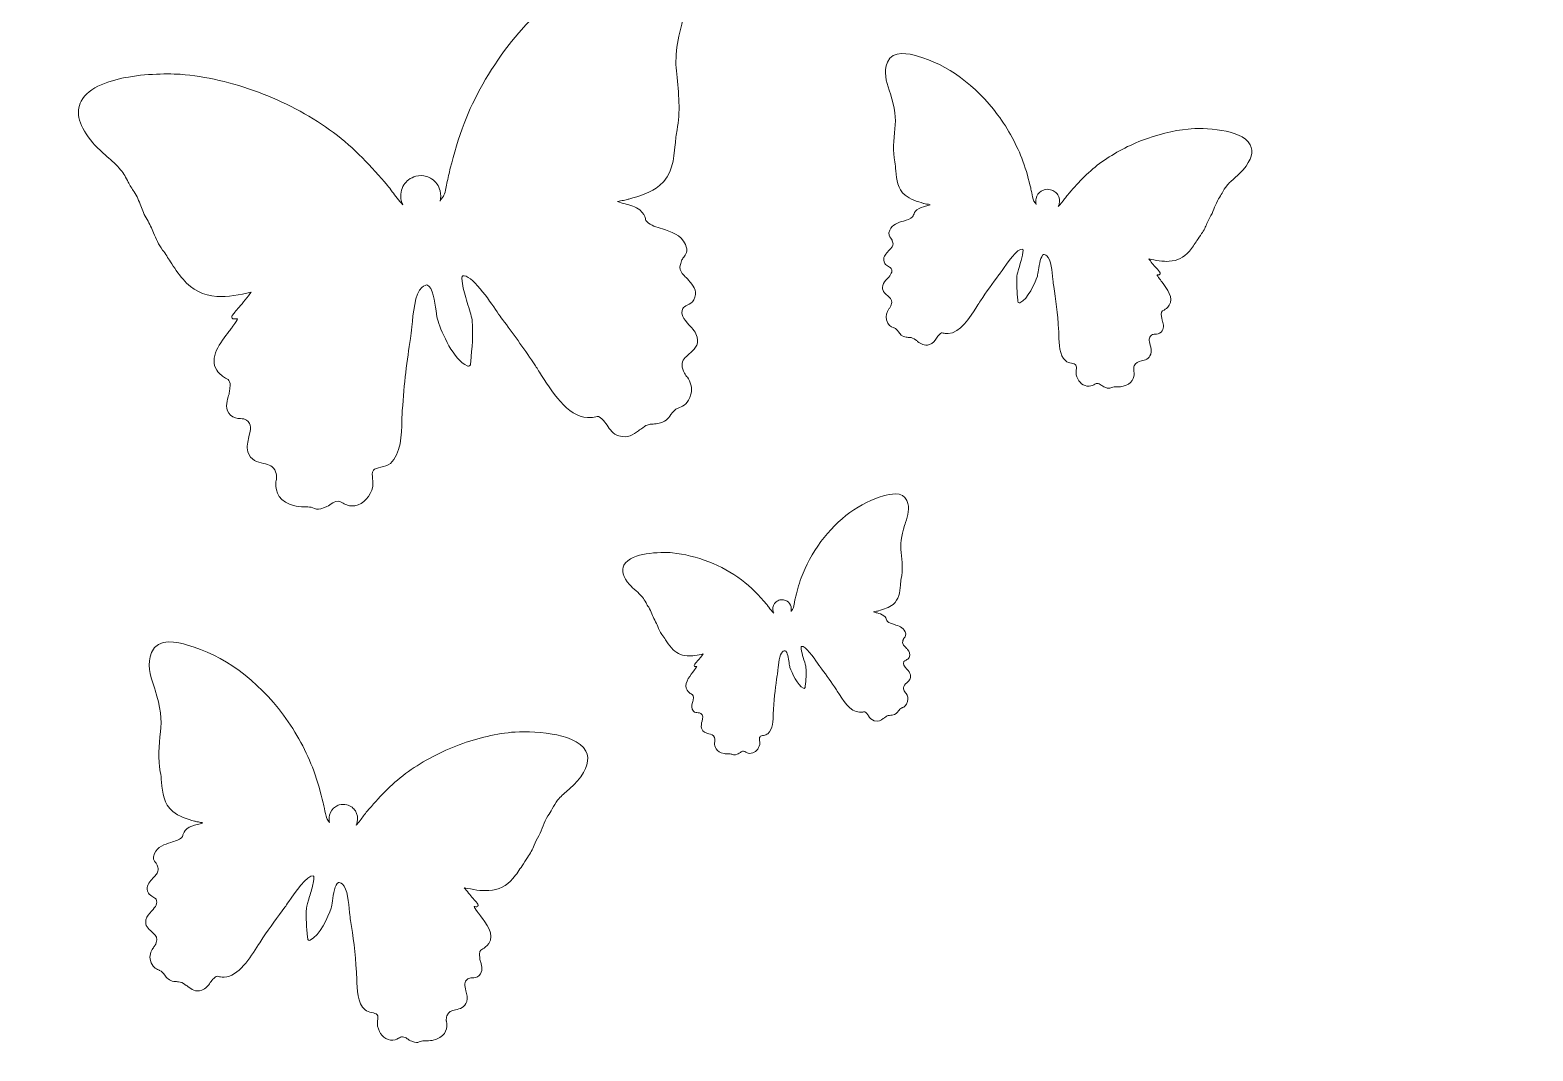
# Model space of a CAD drawing. Extents: x 245 to 764, y -945 to -55.
# Drawn here: x 567.3 to 698.2, y -834.3 to -745.4 of the extents above; entities that cross this region are included whole.
import ezdxf

# ---------------------------------------------------------------- set-up
doc = ezdxf.new("R2010")
doc.units = 0
doc.header["$MEASUREMENT"] = 0
doc.layers.add('Layer 1', color=7, linetype='Continuous', lineweight=0)

msp = doc.modelspace()

# ---------------------------------------------------------------- linework, layer by layer
at = {"layer": 'Layer 1'}
for points, knots in [([(632.82, -55.42), (632.82, -55.42), (373.36, -55.42), (373.36, -55.42), (373.36, -55.42), (244.72, -238.02), (244.72, -238.02), (244.72, -238.02), (244.72, -944.58), (244.72, -944.58), (244.72, -944.58), (764.28, -944.58), (764.28, -944.58), (764.28, -944.58), (764.28, -238.18), (764.28, -238.18), (764.28, -238.18), (632.82, -55.42), (632.82, -55.42)], [0, 0, 0, 0, 1, 1, 1, 2, 2, 2, 3, 3, 3, 4, 4, 4, 5, 5, 5, 6, 6, 6, 6]), ([(617.57, -779.82), (617.44, -779.62), (617.32, -779.44), (617.16, -779.29), (616.85, -779.01), (616.8, -779.02), (616.59, -779.07), (616.44, -779.11), (616.23, -779.16), (615.87, -779.14), (614.13, -779.06), (612.71, -776.82), (611.68, -775.18), (611.49, -774.88), (611.32, -774.6), (611.16, -774.37), (610.28, -773.07), (609.37, -771.8), (608.46, -770.6), (608.34, -770.45), (608.19, -770.22), (607.99, -769.94), (607.32, -768.94), (605.74, -766.6), (604.97, -766.81), (604.97, -766.82), (604.97, -766.82), (604.97, -766.82), (604.95, -766.84), (604.87, -767), (605.01, -767.68), (605.12, -768.17), (605.3, -768.79), (605.46, -769.33), (605.64, -769.93), (605.8, -770.45), (605.83, -770.74), (605.93, -771.87), (605.81, -773.14), (605.7, -774.26), (605.7, -774.26), (605.68, -774.47), (605.68, -774.47), (605.68, -774.52), (605.66, -774.56), (605.63, -774.6), (605.57, -774.66), (605.47, -774.68), (605.39, -774.65), (604.23, -774.11), (603.17, -771.79), (602.85, -770.75), (602.78, -770.54), (602.73, -770.22), (602.68, -769.84), (602.56, -769.07), (602.36, -767.77), (601.94, -767.61), (601.81, -767.57), (601.65, -767.64), (601.44, -767.81), (600.84, -768.33), (600.68, -770.08), (600.57, -771.24), (600.53, -771.64), (600.5, -771.99), (600.46, -772.25), (600.14, -774.13), (599.9, -776.19), (599.74, -778.53), (599.72, -778.77), (599.71, -779.04), (599.71, -779.34), (599.67, -780.67), (599.63, -782.33), (598.7, -783.14), (598.48, -783.33), (598.17, -783.4), (597.87, -783.47), (597.6, -783.53), (597.32, -783.6), (597.22, -783.73), (597.09, -783.92), (597.12, -784.19), (597.15, -784.48), (597.18, -784.7), (597.21, -784.93), (597.16, -785.15), (596.98, -786.03), (596.38, -786.67), (595.6, -786.82), (595.15, -786.91), (594.84, -786.74), (594.59, -786.6), (594.43, -786.51), (594.29, -786.43), (594.14, -786.43), (593.86, -786.44), (593.73, -786.53), (593.54, -786.66), (593.41, -786.76), (593.23, -786.88), (592.97, -786.98), (592.46, -787.17), (592.34, -787.16), (592.09, -787.05), (592.09, -787.05), (592.09, -787.05), (592.09, -787.05), (591.9, -786.97), (591.7, -786.92), (591.5, -786.93), (591.11, -786.94), (590.78, -786.91), (590.49, -786.86), (588.92, -786.58), (588.71, -785.52), (588.72, -784.91), (588.73, -784.67), (588.78, -784.5), (588.78, -784.49), (588.78, -784.49), (588.78, -784.48), (588.78, -784.48), (588.79, -784.27), (588.76, -784.07), (588.7, -783.87), (588.53, -783.35), (588.12, -783.25), (587.64, -783.14), (587.12, -783.02), (586.53, -782.88), (586.29, -782.12), (586.16, -781.68), (586.27, -781.24), (586.38, -780.81), (586.55, -780.15), (586.63, -779.73), (586.16, -779.36), (586.03, -779.26), (585.85, -779.25), (585.63, -779.23), (585.35, -779.22), (585.04, -779.2), (584.78, -778.94), (584.26, -778.44), (584.43, -777.83), (584.58, -777.34), (584.62, -777.18), (584.67, -777.03), (584.69, -776.88), (584.83, -775.98), (584.68, -775.9), (584.35, -775.7), (584.12, -775.57), (583.85, -775.41), (583.58, -775.02), (582.85, -773.98), (583.92, -772.57), (584.64, -771.64), (584.72, -771.52), (584.81, -771.42), (584.88, -771.32), (584.9, -771.28), (584.94, -771.24), (584.98, -771.19), (585.23, -770.86), (585.36, -770.65), (585.38, -770.55), (585.34, -770.54), (585.27, -770.54), (585.13, -770.56), (585.08, -770.57), (585.03, -770.56), (584.98, -770.54), (584.88, -770.47), (584.86, -770.34), (584.93, -770.25), (585.02, -770.11), (585.24, -769.85), (585.53, -769.52), (585.81, -769.19), (586.32, -768.6), (586.58, -768.23), (585.56, -768.46), (584.52, -768.65), (583.58, -768.59), (582.4, -768.51), (581.46, -768.04), (580.64, -767.1), (580.21, -766.61), (579.87, -766.08), (579.54, -765.57), (579.33, -765.24), (579.11, -764.89), (578.86, -764.56), (578.5, -764.07), (578.28, -763.56), (578.07, -763.07), (577.91, -762.69), (577.74, -762.29), (577.51, -761.91), (577.26, -761.5), (577.1, -761.1), (576.96, -760.71), (576.79, -760.28), (576.64, -759.87), (576.37, -759.48), (576.18, -759.21), (576.02, -758.92), (575.87, -758.64), (575.66, -758.25), (575.47, -757.89), (575.2, -757.57), (574.85, -757.15), (574.42, -756.77), (574.01, -756.41), (573.59, -756.04), (573.15, -755.66), (572.79, -755.22), (571.58, -753.8), (571.24, -752.58), (571.76, -751.59), (572.42, -750.33), (574.37, -749.75), (575.88, -749.49), (577.77, -749.17), (579.72, -749.18), (580.83, -749.29), (583.03, -749.51), (585.38, -750.09), (587.62, -750.97), (589.83, -751.84), (591.95, -753), (593.75, -754.33), (595.55, -755.66), (597.07, -757.33), (598.45, -758.93), (598.57, -759.06), (598.71, -759.26), (598.87, -759.48), (599.12, -759.82), (599.45, -760.27), (599.79, -760.61), (599.73, -760.5), (599.68, -760.37), (599.65, -760.24), (599.53, -759.76), (599.63, -759.27), (599.88, -758.88), (599.99, -758.71), (600.12, -758.56), (600.28, -758.44), (600.47, -758.3), (600.69, -758.19), (600.93, -758.13), (601.24, -758.05), (601.55, -758.07), (601.84, -758.15), (602, -758.2), (602.15, -758.27), (602.29, -758.36), (602.65, -758.59), (602.93, -758.96), (603.04, -759.41), (603.11, -759.71), (603.1, -760.01), (603.03, -760.29), (603.17, -760.09), (603.32, -759.87), (603.37, -759.79), (603.5, -759.42), (603.58, -759), (603.66, -758.59), (603.71, -758.36), (603.76, -758.12), (603.81, -757.88), (604.1, -756.71), (604.47, -755.32), (604.95, -753.99), (605.8, -751.65), (607.05, -749.36), (608.65, -747.19), (611.79, -742.94), (616.05, -739.82), (620.36, -738.64), (621.52, -738.32), (623.94, -737.66), (624.74, -739.54), (625.34, -740.95), (624.9, -742.32), (624.47, -743.63), (624.41, -743.8), (624.36, -743.97), (624.3, -744.14), (623.67, -746.16), (623.46, -747.78), (623.64, -749.24), (623.83, -750.86), (623.97, -752.57), (623.67, -754.09), (623.59, -754.5), (623.55, -754.92), (623.51, -755.38), (623.39, -756.67), (623.26, -758.02), (622.15, -758.95), (621.44, -759.55), (620.35, -759.87), (619.48, -760.12), (619.48, -760.12), (619.41, -760.14), (619.41, -760.14), (619.3, -760.18), (619.16, -760.2), (619.02, -760.23), (618.85, -760.26), (618.65, -760.29), (618.49, -760.34), (618.7, -760.43), (618.93, -760.48), (619.16, -760.54), (619.59, -760.65), (620.04, -760.76), (620.43, -761.07), (620.77, -761.35), (620.85, -761.61), (620.91, -761.81), (620.95, -761.94), (620.97, -762.03), (621.06, -762.11), (621.39, -762.41), (621.88, -762.56), (622.39, -762.72), (623.15, -762.95), (624.01, -763.22), (624.4, -764.07), (624.66, -764.66), (624.43, -764.95), (624.25, -765.19), (624.16, -765.29), (624.09, -765.38), (624.06, -765.5), (624.04, -765.59), (624.02, -765.66), (623.99, -765.73), (623.91, -765.96), (623.86, -766.11), (624.06, -766.49), (624.14, -766.63), (624.26, -766.75), (624.39, -766.88), (624.49, -766.97), (624.59, -767.07), (624.68, -767.19), (624.73, -767.25), (624.78, -767.32), (624.83, -767.38), (625.16, -767.79), (625.5, -768.22), (625.12, -768.9), (625, -769.13), (624.77, -769.25), (624.56, -769.36), (624.4, -769.45), (624.24, -769.54), (624.19, -769.65), (623.93, -770.16), (624.22, -770.53), (624.73, -771.09), (625.02, -771.41), (625.33, -771.74), (625.42, -772.14), (625.59, -772.88), (625.13, -773.26), (624.73, -773.6), (624.39, -773.89), (624.09, -774.14), (624.11, -774.59), (624.12, -774.82), (624.19, -775.06), (624.33, -775.29), (624.33, -775.29), (624.33, -775.29), (624.33, -775.29), (624.4, -775.41), (624.48, -775.53), (624.58, -775.64), (624.8, -775.99), (625.05, -776.56), (624.88, -777.12), (624.65, -777.92), (624.22, -778.15), (623.89, -778.27), (623.89, -778.27), (623.89, -778.27), (623.89, -778.27), (623.84, -778.28), (623.8, -778.3), (623.76, -778.32), (623.76, -778.32), (623.76, -778.32), (623.76, -778.32), (623.48, -778.44), (623.32, -778.65), (623.14, -778.89), (622.9, -779.21), (622.62, -779.58), (622, -779.66), (621.77, -779.69), (621.61, -779.71), (621.47, -779.72), (621.09, -779.75), (621.08, -779.75), (620.51, -780.16), (620.44, -780.2), (620.38, -780.25), (620.32, -780.29), (619.84, -780.65), (619.39, -780.98), (618.61, -780.74), (618.08, -780.58), (617.81, -780.17), (617.57, -779.82)], [0, 0, 0, 0, 1, 1, 1, 2, 2, 2, 3, 3, 3, 4, 4, 4, 5, 5, 5, 6, 6, 6, 7, 7, 7, 8, 8, 8, 9, 9, 9, 10, 10, 10, 11, 11, 11, 12, 12, 12, 13, 13, 13, 14, 14, 14, 15, 15, 15, 16, 16, 16, 17, 17, 17, 18, 18, 18, 19, 19, 19, 20, 20, 20, 21, 21, 21, 22, 22, 22, 23, 23, 23, 24, 24, 24, 25, 25, 25, 26, 26, 26, 27, 27, 27, 28, 28, 28, 29, 29, 29, 30, 30, 30, 31, 31, 31, 32, 32, 32, 33, 33, 33, 34, 34, 34, 35, 35, 35, 36, 36, 36, 37, 37, 37, 38, 38, 38, 39, 39, 39, 40, 40, 40, 41, 41, 41, 42, 42, 42, 43, 43, 43, 44, 44, 44, 45, 45, 45, 46, 46, 46, 47, 47, 47, 48, 48, 48, 49, 49, 49, 50, 50, 50, 51, 51, 51, 52, 52, 52, 53, 53, 53, 54, 54, 54, 55, 55, 55, 56, 56, 56, 57, 57, 57, 58, 58, 58, 59, 59, 59, 60, 60, 60, 61, 61, 61, 62, 62, 62, 63, 63, 63, 64, 64, 64, 65, 65, 65, 66, 66, 66, 67, 67, 67, 68, 68, 68, 69, 69, 69, 70, 70, 70, 71, 71, 71, 72, 72, 72, 73, 73, 73, 74, 74, 74, 75, 75, 75, 76, 76, 76, 77, 77, 77, 78, 78, 78, 79, 79, 79, 80, 80, 80, 81, 81, 81, 82, 82, 82, 83, 83, 83, 84, 84, 84, 85, 85, 85, 86, 86, 86, 87, 87, 87, 88, 88, 88, 89, 89, 89, 90, 90, 90, 91, 91, 91, 92, 92, 92, 93, 93, 93, 94, 94, 94, 95, 95, 95, 96, 96, 96, 97, 97, 97, 98, 98, 98, 99, 99, 99, 100, 100, 100, 101, 101, 101, 102, 102, 102, 103, 103, 103, 104, 104, 104, 105, 105, 105, 106, 106, 106, 107, 107, 107, 108, 108, 108, 109, 109, 109, 110, 110, 110, 111, 111, 111, 112, 112, 112, 113, 113, 113, 114, 114, 114, 115, 115, 115, 116, 116, 116, 117, 117, 117, 118, 118, 118, 119, 119, 119, 120, 120, 120, 121, 121, 121, 122, 122, 122, 123, 123, 123, 124, 124, 124, 125, 125, 125, 126, 126, 126, 127, 127, 127, 128, 128, 128, 129, 129, 129, 130, 130, 130, 131, 131, 131, 132, 132, 132, 133, 133, 133, 134, 134, 134, 135, 135, 135, 136, 136, 136, 137, 137, 137, 138, 138, 138, 139, 139, 139, 140, 140, 140, 141, 141, 141, 141]), ([(672.99, -757.56), (672.77, -757.82), (672.51, -758.05), (672.26, -758.27), (672.01, -758.49), (671.76, -758.71), (671.55, -758.96), (671.39, -759.15), (671.27, -759.37), (671.15, -759.6), (671.06, -759.76), (670.96, -759.94), (670.85, -760.1), (670.69, -760.34), (670.6, -760.58), (670.5, -760.83), (670.41, -761.07), (670.32, -761.31), (670.17, -761.55), (670.03, -761.78), (669.93, -762.02), (669.83, -762.24), (669.71, -762.54), (669.58, -762.84), (669.37, -763.13), (669.22, -763.33), (669.09, -763.54), (668.96, -763.73), (668.76, -764.04), (668.56, -764.35), (668.3, -764.65), (667.81, -765.21), (667.25, -765.49), (666.55, -765.54), (665.99, -765.57), (665.37, -765.46), (664.76, -765.32), (664.92, -765.54), (665.22, -765.9), (665.39, -766.09), (665.56, -766.29), (665.69, -766.44), (665.75, -766.53), (665.78, -766.58), (665.77, -766.66), (665.71, -766.7), (665.69, -766.71), (665.66, -766.72), (665.63, -766.71), (665.54, -766.7), (665.5, -766.7), (665.48, -766.71), (665.49, -766.76), (665.57, -766.89), (665.72, -767.08), (665.74, -767.11), (665.76, -767.14), (665.78, -767.16), (665.82, -767.22), (665.87, -767.29), (665.92, -767.35), (666.34, -767.91), (666.98, -768.75), (666.55, -769.37), (666.39, -769.61), (666.22, -769.7), (666.09, -769.78), (665.89, -769.89), (665.8, -769.95), (665.89, -770.48), (665.9, -770.57), (665.93, -770.66), (665.96, -770.76), (666.04, -771.05), (666.14, -771.41), (665.83, -771.71), (665.68, -771.86), (665.49, -771.87), (665.32, -771.88), (665.2, -771.89), (665.09, -771.9), (665.01, -771.96), (664.73, -772.18), (664.78, -772.43), (664.88, -772.83), (664.95, -773.08), (665.01, -773.35), (664.93, -773.61), (664.79, -774.06), (664.44, -774.14), (664.13, -774.21), (663.84, -774.28), (663.6, -774.34), (663.49, -774.65), (663.46, -774.77), (663.44, -774.89), (663.45, -775.02), (663.45, -775.02), (663.45, -775.02), (663.45, -775.02), (663.45, -775.02), (663.48, -775.13), (663.48, -775.27), (663.49, -775.63), (663.37, -776.27), (662.43, -776.43), (662.25, -776.47), (662.06, -776.48), (661.83, -776.48), (661.7, -776.47), (661.58, -776.5), (661.47, -776.55), (661.47, -776.55), (661.47, -776.55), (661.47, -776.55), (661.32, -776.62), (661.25, -776.62), (660.95, -776.51), (660.79, -776.45), (660.69, -776.37), (660.61, -776.32), (660.49, -776.24), (660.42, -776.18), (660.25, -776.18), (660.16, -776.18), (660.08, -776.23), (659.98, -776.28), (659.83, -776.36), (659.65, -776.46), (659.38, -776.41), (658.91, -776.32), (658.56, -775.94), (658.45, -775.41), (658.42, -775.28), (658.44, -775.15), (658.45, -775.01), (658.47, -774.84), (658.49, -774.68), (658.41, -774.57), (658.35, -774.49), (658.18, -774.45), (658.02, -774.41), (657.84, -774.37), (657.66, -774.33), (657.53, -774.21), (656.97, -773.73), (656.95, -772.74), (656.93, -771.95), (656.92, -771.77), (656.92, -771.61), (656.91, -771.47), (656.81, -770.07), (656.67, -768.84), (656.48, -767.72), (656.46, -767.56), (656.44, -767.36), (656.41, -767.12), (656.35, -766.43), (656.25, -765.38), (655.89, -765.07), (655.77, -764.97), (655.67, -764.93), (655.6, -764.95), (655.35, -765.05), (655.23, -765.82), (655.16, -766.28), (655.12, -766.51), (655.09, -766.7), (655.06, -766.82), (654.86, -767.44), (654.23, -768.83), (653.54, -769.15), (653.49, -769.17), (653.43, -769.16), (653.4, -769.12), (653.38, -769.1), (653.37, -769.07), (653.37, -769.05), (653.37, -769.05), (653.35, -768.92), (653.35, -768.92), (653.29, -768.25), (653.22, -767.49), (653.28, -766.82), (653.29, -766.65), (653.39, -766.34), (653.5, -765.98), (653.59, -765.65), (653.7, -765.29), (653.76, -764.99), (653.85, -764.58), (653.8, -764.49), (653.79, -764.48), (653.79, -764.48), (653.79, -764.48), (653.79, -764.48), (653.33, -764.35), (652.39, -765.74), (651.99, -766.34), (651.87, -766.51), (651.78, -766.64), (651.71, -766.73), (651.17, -767.45), (650.62, -768.21), (650.1, -768.98), (650, -769.12), (649.9, -769.29), (649.79, -769.46), (649.17, -770.44), (648.33, -771.78), (647.29, -771.83), (647.07, -771.84), (646.95, -771.81), (646.86, -771.79), (646.73, -771.76), (646.7, -771.75), (646.52, -771.92), (646.42, -772.01), (646.35, -772.12), (646.27, -772.23), (646.13, -772.45), (645.97, -772.69), (645.65, -772.79), (645.19, -772.93), (644.92, -772.73), (644.63, -772.52), (644.6, -772.49), (644.56, -772.46), (644.52, -772.44), (644.18, -772.19), (644.17, -772.19), (643.94, -772.17), (643.87, -772.17), (643.77, -772.16), (643.63, -772.14), (643.26, -772.09), (643.1, -771.87), (642.95, -771.68), (642.84, -771.54), (642.75, -771.41), (642.58, -771.34), (642.58, -771.34), (642.58, -771.34), (642.58, -771.34), (642.56, -771.33), (642.53, -771.32), (642.5, -771.31), (642.5, -771.31), (642.5, -771.31), (642.5, -771.31), (642.31, -771.24), (642.05, -771.1), (641.91, -770.63), (641.81, -770.29), (641.96, -769.95), (642.09, -769.74), (642.15, -769.67), (642.2, -769.6), (642.24, -769.54), (642.24, -769.54), (642.24, -769.53), (642.24, -769.53), (642.32, -769.39), (642.37, -769.25), (642.37, -769.12), (642.38, -768.85), (642.21, -768.7), (642, -768.53), (641.76, -768.32), (641.49, -768.1), (641.59, -767.65), (641.65, -767.42), (641.83, -767.22), (642, -767.03), (642.3, -766.69), (642.48, -766.47), (642.33, -766.17), (642.29, -766.1), (642.2, -766.05), (642.1, -766), (641.98, -765.93), (641.84, -765.86), (641.77, -765.72), (641.54, -765.32), (641.75, -765.06), (641.94, -764.81), (641.97, -764.78), (642, -764.74), (642.03, -764.7), (642.08, -764.63), (642.14, -764.57), (642.2, -764.51), (642.28, -764.44), (642.36, -764.36), (642.4, -764.28), (642.52, -764.06), (642.49, -763.97), (642.44, -763.83), (642.43, -763.79), (642.41, -763.74), (642.4, -763.69), (642.38, -763.62), (642.34, -763.57), (642.29, -763.51), (642.18, -763.37), (642.04, -763.19), (642.2, -762.84), (642.43, -762.33), (642.94, -762.17), (643.4, -762.03), (643.7, -761.94), (643.99, -761.85), (644.19, -761.67), (644.24, -761.62), (644.26, -761.57), (644.28, -761.49), (644.32, -761.37), (644.36, -761.22), (644.57, -761.05), (644.8, -760.86), (645.07, -760.8), (645.32, -760.73), (645.46, -760.7), (645.6, -760.67), (645.72, -760.61), (645.63, -760.58), (645.51, -760.56), (645.41, -760.55), (645.32, -760.53), (645.24, -760.52), (645.17, -760.5), (645.17, -760.5), (645.13, -760.49), (645.13, -760.49), (644.61, -760.33), (643.97, -760.14), (643.54, -759.78), (642.88, -759.23), (642.8, -758.43), (642.73, -757.65), (642.7, -757.38), (642.68, -757.13), (642.63, -756.88), (642.45, -755.98), (642.54, -754.96), (642.65, -753.99), (642.76, -753.12), (642.63, -752.16), (642.26, -750.95), (642.23, -750.85), (642.19, -750.75), (642.16, -750.65), (641.9, -749.86), (641.64, -749.05), (642, -748.2), (642.47, -747.08), (643.92, -747.48), (644.61, -747.67), (647.18, -748.38), (649.72, -750.23), (651.6, -752.77), (652.55, -754.07), (653.29, -755.43), (653.8, -756.83), (654.09, -757.62), (654.31, -758.45), (654.48, -759.15), (654.51, -759.29), (654.54, -759.43), (654.57, -759.57), (654.62, -759.81), (654.67, -760.06), (654.75, -760.29), (654.77, -760.33), (654.86, -760.46), (654.95, -760.58), (654.9, -760.42), (654.9, -760.24), (654.94, -760.06), (655.01, -759.79), (655.17, -759.57), (655.39, -759.43), (655.47, -759.38), (655.56, -759.34), (655.66, -759.31), (655.83, -759.26), (656.02, -759.25), (656.2, -759.3), (656.35, -759.33), (656.47, -759.4), (656.59, -759.48), (656.68, -759.55), (656.76, -759.64), (656.83, -759.74), (656.98, -759.98), (657.03, -760.27), (656.96, -760.56), (656.94, -760.63), (656.92, -760.71), (656.88, -760.78), (657.08, -760.57), (657.28, -760.3), (657.43, -760.1), (657.52, -759.97), (657.61, -759.85), (657.68, -759.77), (658.5, -758.82), (659.41, -757.82), (660.48, -757.03), (661.56, -756.23), (662.82, -755.54), (664.14, -755.02), (665.47, -754.5), (666.87, -754.16), (668.19, -754.02), (668.85, -753.96), (670.02, -753.95), (671.14, -754.14), (672.05, -754.3), (673.21, -754.64), (673.6, -755.39), (673.91, -755.98), (673.71, -756.71), (672.99, -757.56)], [0, 0, 0, 0, 1, 1, 1, 2, 2, 2, 3, 3, 3, 4, 4, 4, 5, 5, 5, 6, 6, 6, 7, 7, 7, 8, 8, 8, 9, 9, 9, 10, 10, 10, 11, 11, 11, 12, 12, 12, 13, 13, 13, 14, 14, 14, 15, 15, 15, 16, 16, 16, 17, 17, 17, 18, 18, 18, 19, 19, 19, 20, 20, 20, 21, 21, 21, 22, 22, 22, 23, 23, 23, 24, 24, 24, 25, 25, 25, 26, 26, 26, 27, 27, 27, 28, 28, 28, 29, 29, 29, 30, 30, 30, 31, 31, 31, 32, 32, 32, 33, 33, 33, 34, 34, 34, 35, 35, 35, 36, 36, 36, 37, 37, 37, 38, 38, 38, 39, 39, 39, 40, 40, 40, 41, 41, 41, 42, 42, 42, 43, 43, 43, 44, 44, 44, 45, 45, 45, 46, 46, 46, 47, 47, 47, 48, 48, 48, 49, 49, 49, 50, 50, 50, 51, 51, 51, 52, 52, 52, 53, 53, 53, 54, 54, 54, 55, 55, 55, 56, 56, 56, 57, 57, 57, 58, 58, 58, 59, 59, 59, 60, 60, 60, 61, 61, 61, 62, 62, 62, 63, 63, 63, 64, 64, 64, 65, 65, 65, 66, 66, 66, 67, 67, 67, 68, 68, 68, 69, 69, 69, 70, 70, 70, 71, 71, 71, 72, 72, 72, 73, 73, 73, 74, 74, 74, 75, 75, 75, 76, 76, 76, 77, 77, 77, 78, 78, 78, 79, 79, 79, 80, 80, 80, 81, 81, 81, 82, 82, 82, 83, 83, 83, 84, 84, 84, 85, 85, 85, 86, 86, 86, 87, 87, 87, 88, 88, 88, 89, 89, 89, 90, 90, 90, 91, 91, 91, 92, 92, 92, 93, 93, 93, 94, 94, 94, 95, 95, 95, 96, 96, 96, 97, 97, 97, 98, 98, 98, 99, 99, 99, 100, 100, 100, 101, 101, 101, 102, 102, 102, 103, 103, 103, 104, 104, 104, 105, 105, 105, 106, 106, 106, 107, 107, 107, 108, 108, 108, 109, 109, 109, 110, 110, 110, 111, 111, 111, 112, 112, 112, 113, 113, 113, 114, 114, 114, 115, 115, 115, 116, 116, 116, 117, 117, 117, 118, 118, 118, 119, 119, 119, 120, 120, 120, 121, 121, 121, 122, 122, 122, 123, 123, 123, 124, 124, 124, 125, 125, 125, 126, 126, 126, 127, 127, 127, 128, 128, 128, 129, 129, 129, 130, 130, 130, 131, 131, 131, 132, 132, 132, 133, 133, 133, 134, 134, 134, 135, 135, 135, 136, 136, 136, 137, 137, 137, 138, 138, 138, 139, 139, 139, 140, 140, 140, 141, 141, 141, 141]), ([(643.69, -802.23), (643.53, -802.37), (643.4, -802.48), (643.4, -802.69), (643.41, -802.8), (643.44, -802.91), (643.51, -803.02), (643.51, -803.02), (643.51, -803.02), (643.51, -803.02), (643.54, -803.07), (643.58, -803.13), (643.63, -803.18), (643.73, -803.34), (643.84, -803.61), (643.76, -803.87), (643.66, -804.24), (643.46, -804.35), (643.3, -804.4), (643.3, -804.4), (643.3, -804.4), (643.3, -804.4), (643.28, -804.41), (643.26, -804.42), (643.24, -804.43), (643.24, -804.43), (643.24, -804.43), (643.24, -804.43), (643.11, -804.48), (643.04, -804.58), (642.95, -804.69), (642.84, -804.84), (642.71, -805.01), (642.42, -805.05), (642.32, -805.07), (642.24, -805.07), (642.18, -805.08), (642, -805.09), (642, -805.09), (641.73, -805.28), (641.7, -805.3), (641.67, -805.32), (641.64, -805.34), (641.42, -805.51), (641.21, -805.67), (640.85, -805.55), (640.6, -805.48), (640.47, -805.29), (640.36, -805.12), (640.3, -805.03), (640.25, -804.95), (640.17, -804.88), (640.03, -804.75), (640, -804.75), (639.91, -804.77), (639.84, -804.79), (639.74, -804.82), (639.57, -804.81), (638.76, -804.77), (638.1, -803.73), (637.62, -802.96), (637.54, -802.83), (637.45, -802.7), (637.38, -802.59), (636.97, -801.98), (636.55, -801.39), (636.12, -800.83), (636.07, -800.77), (636, -800.66), (635.91, -800.53), (635.59, -800.06), (634.86, -798.98), (634.5, -799.07), (634.5, -799.07), (634.5, -799.08), (634.5, -799.08), (634.49, -799.09), (634.46, -799.16), (634.52, -799.48), (634.57, -799.71), (634.65, -799.99), (634.73, -800.24), (634.82, -800.52), (634.89, -800.77), (634.9, -800.9), (634.95, -801.43), (634.89, -802.02), (634.84, -802.54), (634.84, -802.54), (634.83, -802.64), (634.83, -802.64), (634.83, -802.66), (634.82, -802.68), (634.81, -802.69), (634.78, -802.73), (634.73, -802.73), (634.7, -802.72), (634.15, -802.47), (633.67, -801.39), (633.51, -800.9), (633.48, -800.81), (633.46, -800.66), (633.43, -800.48), (633.38, -800.12), (633.29, -799.52), (633.09, -799.45), (633.03, -799.43), (632.96, -799.46), (632.86, -799.54), (632.58, -799.78), (632.51, -800.6), (632.46, -801.13), (632.44, -801.32), (632.42, -801.48), (632.4, -801.6), (632.25, -802.48), (632.14, -803.43), (632.07, -804.53), (632.06, -804.63), (632.06, -804.76), (632.05, -804.9), (632.04, -805.52), (632.02, -806.29), (631.59, -806.67), (631.48, -806.76), (631.34, -806.79), (631.2, -806.82), (631.07, -806.85), (630.94, -806.88), (630.9, -806.94), (630.83, -807.03), (630.85, -807.16), (630.86, -807.29), (630.88, -807.39), (630.89, -807.5), (630.87, -807.6), (630.78, -808.01), (630.51, -808.31), (630.14, -808.38), (629.94, -808.42), (629.79, -808.34), (629.67, -808.28), (629.6, -808.24), (629.53, -808.2), (629.46, -808.2), (629.33, -808.2), (629.27, -808.24), (629.19, -808.31), (629.12, -808.35), (629.04, -808.41), (628.92, -808.46), (628.68, -808.54), (628.63, -808.54), (628.51, -808.49), (628.51, -808.49), (628.51, -808.49), (628.51, -808.49), (628.42, -808.45), (628.33, -808.43), (628.24, -808.43), (628.06, -808.44), (627.9, -808.42), (627.77, -808.4), (627.03, -808.27), (626.94, -807.78), (626.94, -807.49), (626.95, -807.38), (626.97, -807.3), (626.97, -807.29), (626.97, -807.29), (626.97, -807.29), (626.97, -807.29), (626.97, -807.19), (626.96, -807.1), (626.93, -807.01), (626.85, -806.77), (626.66, -806.72), (626.44, -806.67), (626.2, -806.61), (625.92, -806.55), (625.81, -806.2), (625.75, -805.99), (625.8, -805.78), (625.85, -805.58), (625.93, -805.28), (625.97, -805.08), (625.75, -804.91), (625.69, -804.86), (625.6, -804.86), (625.51, -804.85), (625.38, -804.84), (625.23, -804.83), (625.11, -804.72), (624.87, -804.48), (624.95, -804.2), (625.01, -803.97), (625.04, -803.9), (625.06, -803.83), (625.07, -803.76), (625.13, -803.34), (625.06, -803.3), (624.91, -803.21), (624.8, -803.15), (624.67, -803.07), (624.55, -802.89), (624.21, -802.41), (624.71, -801.75), (625.04, -801.32), (625.08, -801.27), (625.12, -801.21), (625.15, -801.17), (625.17, -801.15), (625.18, -801.13), (625.2, -801.11), (625.32, -800.96), (625.38, -800.86), (625.39, -800.81), (625.37, -800.81), (625.34, -800.81), (625.27, -800.82), (625.25, -800.82), (625.22, -800.82), (625.2, -800.81), (625.16, -800.77), (625.15, -800.71), (625.18, -800.67), (625.22, -800.61), (625.33, -800.49), (625.46, -800.33), (625.59, -800.18), (625.83, -799.91), (625.94, -799.73), (625.47, -799.84), (624.99, -799.93), (624.55, -799.9), (624, -799.86), (623.57, -799.64), (623.18, -799.21), (622.98, -798.98), (622.82, -798.73), (622.67, -798.5), (622.57, -798.34), (622.47, -798.18), (622.35, -798.03), (622.19, -797.8), (622.09, -797.56), (621.99, -797.33), (621.91, -797.16), (621.83, -796.97), (621.73, -796.79), (621.61, -796.6), (621.54, -796.42), (621.47, -796.23), (621.39, -796.03), (621.32, -795.85), (621.2, -795.66), (621.11, -795.54), (621.04, -795.4), (620.97, -795.27), (620.87, -795.09), (620.78, -794.92), (620.65, -794.77), (620.49, -794.58), (620.29, -794.4), (620.1, -794.23), (619.9, -794.06), (619.7, -793.88), (619.53, -793.68), (618.97, -793.02), (618.81, -792.45), (619.05, -791.99), (619.36, -791.41), (620.26, -791.14), (620.97, -791.02), (621.85, -790.87), (622.76, -790.87), (623.27, -790.92), (624.3, -791.03), (625.39, -791.3), (626.43, -791.7), (627.46, -792.11), (628.44, -792.65), (629.28, -793.27), (630.12, -793.89), (630.83, -794.66), (631.47, -795.4), (631.52, -795.47), (631.59, -795.56), (631.67, -795.66), (631.78, -795.82), (631.93, -796.03), (632.09, -796.19), (632.06, -796.14), (632.04, -796.08), (632.03, -796.02), (631.97, -795.79), (632.02, -795.56), (632.13, -795.38), (632.18, -795.31), (632.25, -795.24), (632.32, -795.18), (632.41, -795.11), (632.51, -795.06), (632.62, -795.03), (632.77, -795), (632.91, -795), (633.04, -795.04), (633.12, -795.07), (633.19, -795.1), (633.25, -795.14), (633.42, -795.25), (633.55, -795.42), (633.6, -795.63), (633.64, -795.77), (633.63, -795.91), (633.6, -796.04), (633.67, -795.94), (633.74, -795.84), (633.76, -795.81), (633.82, -795.63), (633.86, -795.44), (633.89, -795.25), (633.91, -795.14), (633.94, -795.03), (633.96, -794.92), (634.1, -794.37), (634.27, -793.73), (634.49, -793.11), (634.89, -792.02), (635.47, -790.96), (636.21, -789.95), (637.67, -787.97), (639.66, -786.52), (641.66, -785.97), (642.2, -785.82), (643.33, -785.51), (643.7, -786.38), (643.98, -787.04), (643.77, -787.68), (643.57, -788.29), (643.55, -788.37), (643.52, -788.45), (643.49, -788.53), (643.2, -789.47), (643.1, -790.22), (643.18, -790.9), (643.28, -791.65), (643.34, -792.45), (643.2, -793.15), (643.16, -793.34), (643.15, -793.54), (643.13, -793.75), (643.07, -794.36), (643.01, -794.98), (642.49, -795.42), (642.16, -795.7), (641.66, -795.84), (641.25, -795.96), (641.25, -795.96), (641.22, -795.97), (641.22, -795.97), (641.17, -795.99), (641.1, -796), (641.04, -796.01), (640.96, -796.02), (640.87, -796.04), (640.79, -796.06), (640.89, -796.1), (640.99, -796.13), (641.1, -796.16), (641.3, -796.21), (641.51, -796.26), (641.69, -796.4), (641.85, -796.53), (641.89, -796.65), (641.92, -796.75), (641.93, -796.81), (641.95, -796.85), (641.99, -796.89), (642.14, -797.03), (642.37, -797.1), (642.6, -797.17), (642.96, -797.28), (643.36, -797.4), (643.54, -797.8), (643.66, -798.07), (643.55, -798.21), (643.47, -798.32), (643.43, -798.37), (643.4, -798.41), (643.38, -798.46), (643.37, -798.5), (643.36, -798.54), (643.35, -798.57), (643.31, -798.68), (643.29, -798.75), (643.38, -798.92), (643.42, -798.99), (643.47, -799.04), (643.54, -799.1), (643.58, -799.15), (643.63, -799.2), (643.67, -799.25), (643.69, -799.28), (643.72, -799.31), (643.74, -799.34), (643.89, -799.53), (644.05, -799.73), (643.88, -800.04), (643.82, -800.15), (643.71, -800.21), (643.62, -800.26), (643.54, -800.3), (643.47, -800.34), (643.44, -800.39), (643.32, -800.63), (643.46, -800.8), (643.69, -801.06), (643.83, -801.21), (643.97, -801.37), (644.01, -801.55), (644.09, -801.9), (643.88, -802.07), (643.69, -802.23)], [0, 0, 0, 0, 1, 1, 1, 2, 2, 2, 3, 3, 3, 4, 4, 4, 5, 5, 5, 6, 6, 6, 7, 7, 7, 8, 8, 8, 9, 9, 9, 10, 10, 10, 11, 11, 11, 12, 12, 12, 13, 13, 13, 14, 14, 14, 15, 15, 15, 16, 16, 16, 17, 17, 17, 18, 18, 18, 19, 19, 19, 20, 20, 20, 21, 21, 21, 22, 22, 22, 23, 23, 23, 24, 24, 24, 25, 25, 25, 26, 26, 26, 27, 27, 27, 28, 28, 28, 29, 29, 29, 30, 30, 30, 31, 31, 31, 32, 32, 32, 33, 33, 33, 34, 34, 34, 35, 35, 35, 36, 36, 36, 37, 37, 37, 38, 38, 38, 39, 39, 39, 40, 40, 40, 41, 41, 41, 42, 42, 42, 43, 43, 43, 44, 44, 44, 45, 45, 45, 46, 46, 46, 47, 47, 47, 48, 48, 48, 49, 49, 49, 50, 50, 50, 51, 51, 51, 52, 52, 52, 53, 53, 53, 54, 54, 54, 55, 55, 55, 56, 56, 56, 57, 57, 57, 58, 58, 58, 59, 59, 59, 60, 60, 60, 61, 61, 61, 62, 62, 62, 63, 63, 63, 64, 64, 64, 65, 65, 65, 66, 66, 66, 67, 67, 67, 68, 68, 68, 69, 69, 69, 70, 70, 70, 71, 71, 71, 72, 72, 72, 73, 73, 73, 74, 74, 74, 75, 75, 75, 76, 76, 76, 77, 77, 77, 78, 78, 78, 79, 79, 79, 80, 80, 80, 81, 81, 81, 82, 82, 82, 83, 83, 83, 84, 84, 84, 85, 85, 85, 86, 86, 86, 87, 87, 87, 88, 88, 88, 89, 89, 89, 90, 90, 90, 91, 91, 91, 92, 92, 92, 93, 93, 93, 94, 94, 94, 95, 95, 95, 96, 96, 96, 97, 97, 97, 98, 98, 98, 99, 99, 99, 100, 100, 100, 101, 101, 101, 102, 102, 102, 103, 103, 103, 104, 104, 104, 105, 105, 105, 106, 106, 106, 107, 107, 107, 108, 108, 108, 109, 109, 109, 110, 110, 110, 111, 111, 111, 112, 112, 112, 113, 113, 113, 114, 114, 114, 115, 115, 115, 116, 116, 116, 117, 117, 117, 118, 118, 118, 119, 119, 119, 120, 120, 120, 121, 121, 121, 122, 122, 122, 123, 123, 123, 124, 124, 124, 125, 125, 125, 126, 126, 126, 127, 127, 127, 128, 128, 128, 129, 129, 129, 130, 130, 130, 131, 131, 131, 132, 132, 132, 133, 133, 133, 134, 134, 134, 135, 135, 135, 136, 136, 136, 137, 137, 137, 138, 138, 138, 139, 139, 139, 140, 140, 140, 141, 141, 141, 141]), ([(614.99, -810.79), (614.73, -811.1), (614.42, -811.37), (614.12, -811.63), (613.82, -811.89), (613.52, -812.16), (613.27, -812.46), (613.08, -812.69), (612.94, -812.95), (612.79, -813.22), (612.68, -813.43), (612.57, -813.63), (612.43, -813.83), (612.24, -814.11), (612.13, -814.4), (612.01, -814.7), (611.91, -814.98), (611.8, -815.27), (611.62, -815.56), (611.45, -815.84), (611.33, -816.12), (611.22, -816.39), (611.07, -816.74), (610.91, -817.11), (610.65, -817.45), (610.48, -817.69), (610.32, -817.94), (610.17, -818.18), (609.93, -818.54), (609.69, -818.92), (609.38, -819.27), (608.8, -819.94), (608.13, -820.28), (607.28, -820.33), (606.61, -820.38), (605.87, -820.24), (605.14, -820.08), (605.33, -820.34), (605.69, -820.76), (605.89, -821), (606.1, -821.23), (606.26, -821.42), (606.32, -821.52), (606.37, -821.58), (606.35, -821.67), (606.28, -821.72), (606.25, -821.74), (606.21, -821.75), (606.18, -821.74), (606.08, -821.72), (606.02, -821.73), (606, -821.73), (606.01, -821.8), (606.11, -821.96), (606.29, -822.19), (606.31, -822.22), (606.34, -822.25), (606.36, -822.28), (606.41, -822.35), (606.47, -822.43), (606.53, -822.51), (607.04, -823.17), (607.8, -824.18), (607.29, -824.93), (607.09, -825.2), (606.89, -825.32), (606.74, -825.41), (606.5, -825.55), (606.39, -825.61), (606.49, -826.25), (606.51, -826.36), (606.54, -826.47), (606.57, -826.58), (606.67, -826.93), (606.8, -827.36), (606.43, -827.73), (606.24, -827.91), (606.02, -827.92), (605.82, -827.93), (605.67, -827.94), (605.54, -827.95), (605.44, -828.02), (605.1, -828.28), (605.16, -828.59), (605.28, -829.06), (605.36, -829.36), (605.45, -829.68), (605.35, -830), (605.18, -830.53), (604.76, -830.63), (604.38, -830.72), (604.04, -830.8), (603.75, -830.87), (603.63, -831.25), (603.58, -831.38), (603.57, -831.53), (603.57, -831.68), (603.57, -831.68), (603.57, -831.68), (603.57, -831.68), (603.57, -831.69), (603.61, -831.81), (603.61, -831.99), (603.62, -832.42), (603.47, -833.18), (602.35, -833.38), (602.14, -833.41), (601.9, -833.43), (601.63, -833.43), (601.48, -833.42), (601.34, -833.45), (601.21, -833.51), (601.21, -833.51), (601.21, -833.51), (601.21, -833.51), (601.03, -833.59), (600.94, -833.6), (600.58, -833.46), (600.39, -833.39), (600.27, -833.3), (600.17, -833.23), (600.03, -833.14), (599.95, -833.08), (599.75, -833.07), (599.64, -833.07), (599.54, -833.13), (599.42, -833.19), (599.24, -833.29), (599.02, -833.41), (598.7, -833.35), (598.14, -833.24), (597.72, -832.79), (597.59, -832.15), (597.56, -832), (597.57, -831.83), (597.59, -831.68), (597.62, -831.47), (597.64, -831.28), (597.54, -831.14), (597.47, -831.05), (597.27, -831), (597.08, -830.96), (596.86, -830.91), (596.64, -830.85), (596.49, -830.72), (595.82, -830.14), (595.79, -828.96), (595.77, -828), (595.76, -827.8), (595.76, -827.6), (595.75, -827.43), (595.63, -825.76), (595.46, -824.29), (595.23, -822.94), (595.2, -822.76), (595.18, -822.51), (595.15, -822.23), (595.07, -821.4), (594.96, -820.15), (594.53, -819.78), (594.38, -819.65), (594.26, -819.6), (594.18, -819.63), (593.87, -819.75), (593.73, -820.67), (593.65, -821.23), (593.61, -821.5), (593.57, -821.73), (593.53, -821.87), (593.29, -822.62), (592.54, -824.28), (591.71, -824.66), (591.65, -824.68), (591.58, -824.67), (591.54, -824.62), (591.52, -824.6), (591.51, -824.57), (591.5, -824.53), (591.5, -824.53), (591.49, -824.38), (591.49, -824.38), (591.41, -823.58), (591.32, -822.68), (591.4, -821.87), (591.42, -821.66), (591.53, -821.29), (591.66, -820.86), (591.78, -820.47), (591.91, -820.04), (591.98, -819.68), (592.08, -819.19), (592.02, -819.08), (592.01, -819.07), (592.01, -819.07), (592.01, -819.07), (592.01, -819.06), (591.46, -818.91), (590.33, -820.58), (589.85, -821.29), (589.71, -821.5), (589.6, -821.66), (589.52, -821.77), (588.87, -822.63), (588.22, -823.53), (587.59, -824.46), (587.48, -824.62), (587.35, -824.82), (587.22, -825.04), (586.48, -826.21), (585.47, -827.81), (584.23, -827.87), (583.97, -827.88), (583.82, -827.84), (583.71, -827.81), (583.56, -827.78), (583.53, -827.77), (583.31, -827.98), (583.19, -828.08), (583.11, -828.21), (583.01, -828.35), (582.84, -828.6), (582.65, -828.89), (582.27, -829.01), (581.72, -829.18), (581.39, -828.94), (581.05, -828.69), (581.01, -828.66), (580.96, -828.62), (580.92, -828.59), (580.51, -828.3), (580.5, -828.3), (580.23, -828.28), (580.13, -828.27), (580.02, -828.26), (579.85, -828.24), (579.41, -828.18), (579.21, -827.92), (579.04, -827.69), (578.91, -827.52), (578.8, -827.37), (578.6, -827.28), (578.6, -827.28), (578.6, -827.28), (578.59, -827.28), (578.57, -827.27), (578.53, -827.25), (578.5, -827.24), (578.5, -827.24), (578.5, -827.24), (578.5, -827.24), (578.27, -827.16), (577.96, -826.99), (577.79, -826.43), (577.68, -826.02), (577.85, -825.62), (578.01, -825.37), (578.08, -825.29), (578.14, -825.2), (578.19, -825.12), (578.19, -825.12), (578.19, -825.12), (578.19, -825.12), (578.29, -824.95), (578.34, -824.78), (578.35, -824.62), (578.36, -824.29), (578.15, -824.12), (577.9, -823.91), (577.62, -823.67), (577.29, -823.4), (577.41, -822.87), (577.48, -822.58), (577.69, -822.35), (577.9, -822.12), (578.26, -821.72), (578.47, -821.45), (578.29, -821.09), (578.25, -821.01), (578.14, -820.95), (578.02, -820.88), (577.88, -820.8), (577.71, -820.71), (577.62, -820.55), (577.35, -820.07), (577.6, -819.76), (577.83, -819.47), (577.87, -819.42), (577.9, -819.38), (577.94, -819.33), (578, -819.25), (578.07, -819.18), (578.14, -819.11), (578.24, -819.02), (578.33, -818.93), (578.38, -818.83), (578.52, -818.56), (578.49, -818.46), (578.43, -818.29), (578.41, -818.24), (578.39, -818.19), (578.38, -818.12), (578.36, -818.04), (578.31, -817.98), (578.25, -817.9), (578.12, -817.74), (577.95, -817.53), (578.14, -817.11), (578.42, -816.5), (579.03, -816.31), (579.57, -816.14), (579.94, -816.03), (580.29, -815.92), (580.52, -815.71), (580.58, -815.65), (580.6, -815.59), (580.63, -815.49), (580.67, -815.35), (580.73, -815.16), (580.97, -814.96), (581.25, -814.74), (581.57, -814.66), (581.88, -814.58), (582.05, -814.54), (582.21, -814.5), (582.36, -814.44), (582.24, -814.41), (582.1, -814.38), (581.98, -814.36), (581.88, -814.34), (581.78, -814.33), (581.7, -814.3), (581.7, -814.3), (581.65, -814.29), (581.65, -814.29), (581.03, -814.11), (580.25, -813.88), (579.74, -813.45), (578.95, -812.78), (578.86, -811.82), (578.77, -810.9), (578.74, -810.57), (578.71, -810.27), (578.66, -809.98), (578.44, -808.9), (578.54, -807.68), (578.68, -806.52), (578.81, -805.48), (578.66, -804.32), (578.21, -802.87), (578.17, -802.75), (578.13, -802.63), (578.09, -802.51), (577.78, -801.57), (577.47, -800.6), (577.9, -799.59), (578.46, -798.25), (580.19, -798.72), (581.02, -798.95), (584.1, -799.79), (587.14, -802.02), (589.39, -805.05), (590.53, -806.6), (591.42, -808.24), (592.02, -809.91), (592.37, -810.86), (592.63, -811.85), (592.84, -812.69), (592.88, -812.85), (592.91, -813.03), (592.95, -813.2), (593, -813.48), (593.06, -813.78), (593.16, -814.05), (593.19, -814.1), (593.29, -814.26), (593.4, -814.41), (593.34, -814.21), (593.34, -813.99), (593.39, -813.78), (593.47, -813.45), (593.67, -813.19), (593.92, -813.03), (594.02, -812.96), (594.13, -812.91), (594.25, -812.88), (594.45, -812.82), (594.68, -812.81), (594.9, -812.86), (595.07, -812.91), (595.22, -812.98), (595.36, -813.08), (595.47, -813.17), (595.57, -813.28), (595.65, -813.4), (595.83, -813.68), (595.89, -814.03), (595.81, -814.37), (595.79, -814.47), (595.75, -814.55), (595.71, -814.64), (595.95, -814.39), (596.19, -814.07), (596.36, -813.83), (596.48, -813.67), (596.58, -813.53), (596.67, -813.43), (597.65, -812.29), (598.74, -811.1), (600.02, -810.15), (601.31, -809.2), (602.82, -808.37), (604.4, -807.75), (606, -807.13), (607.67, -806.71), (609.25, -806.55), (610.04, -806.48), (611.43, -806.47), (612.78, -806.7), (613.86, -806.88), (615.25, -807.29), (615.73, -808.19), (616.1, -808.9), (615.85, -809.77), (614.99, -810.79)], [0, 0, 0, 0, 1, 1, 1, 2, 2, 2, 3, 3, 3, 4, 4, 4, 5, 5, 5, 6, 6, 6, 7, 7, 7, 8, 8, 8, 9, 9, 9, 10, 10, 10, 11, 11, 11, 12, 12, 12, 13, 13, 13, 14, 14, 14, 15, 15, 15, 16, 16, 16, 17, 17, 17, 18, 18, 18, 19, 19, 19, 20, 20, 20, 21, 21, 21, 22, 22, 22, 23, 23, 23, 24, 24, 24, 25, 25, 25, 26, 26, 26, 27, 27, 27, 28, 28, 28, 29, 29, 29, 30, 30, 30, 31, 31, 31, 32, 32, 32, 33, 33, 33, 34, 34, 34, 35, 35, 35, 36, 36, 36, 37, 37, 37, 38, 38, 38, 39, 39, 39, 40, 40, 40, 41, 41, 41, 42, 42, 42, 43, 43, 43, 44, 44, 44, 45, 45, 45, 46, 46, 46, 47, 47, 47, 48, 48, 48, 49, 49, 49, 50, 50, 50, 51, 51, 51, 52, 52, 52, 53, 53, 53, 54, 54, 54, 55, 55, 55, 56, 56, 56, 57, 57, 57, 58, 58, 58, 59, 59, 59, 60, 60, 60, 61, 61, 61, 62, 62, 62, 63, 63, 63, 64, 64, 64, 65, 65, 65, 66, 66, 66, 67, 67, 67, 68, 68, 68, 69, 69, 69, 70, 70, 70, 71, 71, 71, 72, 72, 72, 73, 73, 73, 74, 74, 74, 75, 75, 75, 76, 76, 76, 77, 77, 77, 78, 78, 78, 79, 79, 79, 80, 80, 80, 81, 81, 81, 82, 82, 82, 83, 83, 83, 84, 84, 84, 85, 85, 85, 86, 86, 86, 87, 87, 87, 88, 88, 88, 89, 89, 89, 90, 90, 90, 91, 91, 91, 92, 92, 92, 93, 93, 93, 94, 94, 94, 95, 95, 95, 96, 96, 96, 97, 97, 97, 98, 98, 98, 99, 99, 99, 100, 100, 100, 101, 101, 101, 102, 102, 102, 103, 103, 103, 104, 104, 104, 105, 105, 105, 106, 106, 106, 107, 107, 107, 108, 108, 108, 109, 109, 109, 110, 110, 110, 111, 111, 111, 112, 112, 112, 113, 113, 113, 114, 114, 114, 115, 115, 115, 116, 116, 116, 117, 117, 117, 118, 118, 118, 119, 119, 119, 120, 120, 120, 121, 121, 121, 122, 122, 122, 123, 123, 123, 124, 124, 124, 125, 125, 125, 126, 126, 126, 127, 127, 127, 128, 128, 128, 129, 129, 129, 130, 130, 130, 131, 131, 131, 132, 132, 132, 133, 133, 133, 134, 134, 134, 135, 135, 135, 136, 136, 136, 137, 137, 137, 138, 138, 138, 139, 139, 139, 140, 140, 140, 141, 141, 141, 141])]:
    msp.add_open_spline(points, degree=3, knots=knots, dxfattribs=at)

doc.saveas('drawing.dxf')
